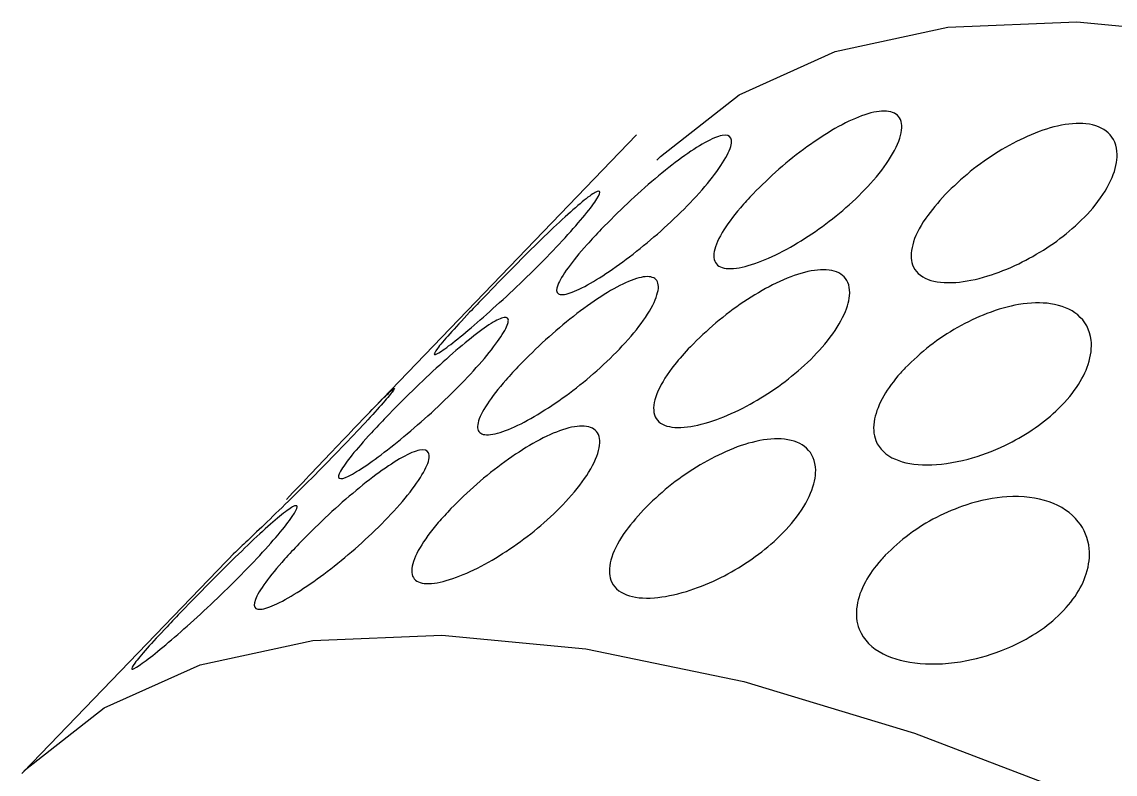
# Model space of a CAD drawing. Extents: x 1076 to 1148, y 508 to 635.
# Drawn here: x 1112.711 to 1113.301, y 556.56 to 556.966 of the extents above; entities that cross this region are included whole.
import ezdxf

# ---------------------------------------------------------------- set-up
doc = ezdxf.new("R2010")
doc.units = 0
doc.header["$MEASUREMENT"] = 0
doc.layers.add('1', color=4, linetype='Continuous')
doc.layers.add('GEOMETRY', color=4, linetype='Continuous', lineweight=25)

# ---------------------------------------------------------------- blocks, each defined once
blk = doc.blocks.new('SUCTION 1235301')
at = {"layer": 'GEOMETRY'}
for p, q in [((-1.74211, 0.85637), (-1.88832, 0.70444)), ((-1.9588, 0.6312), (-2.07315, 0.51238))]:
    blk.add_line(p, q, dxfattribs=at)
at = {"layer": 'GEOMETRY', "flags": 128}
for points in [[(-1.73117, 0.84267), (-1.72914, 0.84477), (-1.6868, 0.87807), (-1.63499, 0.90137), (-1.57409, 0.91451), (-1.50455, 0.91737), (-1.42688, 0.90995)], [(-2.07381, 0.51169), (-2.07178, 0.51379), (-2.02945, 0.54709), (-1.97764, 0.57039), (-1.91674, 0.58352), (-1.8472, 0.58639), (-1.76953, 0.57896), (-1.68431, 0.5613), (-1.59217, 0.53354), (-1.49379, 0.49589), (-1.3899, 0.44861)]]:
    blk.add_lwpolyline(points, dxfattribs=at)
at = {"layer": 'GEOMETRY'}
for points, knots in [([(-1.67922, 0.8246), (-1.67468, 0.82908), (-1.66561, 0.83803), (-1.64994, 0.85041), (-1.6344, 0.86055), (-1.61976, 0.86754), (-1.60751, 0.87014), (-1.59963, 0.86722), (-1.59809, 0.85847), (-1.60361, 0.84535), (-1.61469, 0.83074), (-1.62867, 0.81704), (-1.64392, 0.80507), (-1.65981, 0.795), (-1.67553, 0.78743), (-1.68936, 0.78354), (-1.69881, 0.78462), (-1.70163, 0.79127), (-1.69718, 0.80258), (-1.68854, 0.81455), (-1.68159, 0.82205), (-1.67922, 0.8246)], [0, 0, 0, 0, 0.047268, 0.094487, 0.143066, 0.195457, 0.252657, 0.314127, 0.376924, 0.436189, 0.488532, 0.535149, 0.580089, 0.627198, 0.679092, 0.73673, 0.79866, 0.861028, 0.919632, 0.972652, 1, 1, 1, 1]), ([(-1.57557, 0.82419), (-1.57119, 0.82841), (-1.56244, 0.83684), (-1.54669, 0.84781), (-1.53037, 0.85647), (-1.51375, 0.86206), (-1.4982, 0.86323), (-1.48627, 0.85842), (-1.4816, 0.84778), (-1.48449, 0.83368), (-1.49316, 0.8193), (-1.50621, 0.80585), (-1.52087, 0.79487), (-1.53679, 0.78597), (-1.554, 0.77927), (-1.57141, 0.77587), (-1.58625, 0.7774), (-1.59425, 0.78468), (-1.59424, 0.79648), (-1.58792, 0.81008), (-1.57937, 0.81985), (-1.57557, 0.82419)], [0, 0, 0, 0, 0.043326, 0.086575, 0.131815, 0.18296, 0.241858, 0.308326, 0.377963, 0.42895, 0.480258, 0.523891, 0.56382, 0.605859, 0.65407, 0.711046, 0.776681, 0.846192, 0.900922, 0.955943, 1, 1, 1, 1]), ([(-1.76114, 0.80544), (-1.7565, 0.81013), (-1.74721, 0.81949), (-1.73186, 0.83314), (-1.7173, 0.84468), (-1.70458, 0.85299), (-1.69509, 0.85692), (-1.69022, 0.85555), (-1.69108, 0.84872), (-1.69778, 0.83741), (-1.70913, 0.82364), (-1.72323, 0.80945), (-1.73849, 0.79616), (-1.75376, 0.78456), (-1.7678, 0.77553), (-1.77894, 0.77021), (-1.78533, 0.76968), (-1.7857, 0.77443), (-1.78003, 0.78389), (-1.77097, 0.795), (-1.76379, 0.80262), (-1.76114, 0.80544)], [0, 0, 0, 0, 0.050184, 0.100343, 0.151237, 0.204202, 0.259783, 0.317613, 0.376086, 0.432743, 0.485803, 0.535623, 0.584304, 0.634229, 0.687031, 0.743064, 0.801197, 0.859289, 0.915392, 0.968739, 1, 1, 1, 1]), ([(-1.82404, 0.76916), (-1.81934, 0.774), (-1.80995, 0.78369), (-1.79512, 0.79846), (-1.78167, 0.81132), (-1.77077, 0.82097), (-1.7636, 0.8262), (-1.76111, 0.82623), (-1.76382, 0.82092), (-1.77154, 0.81096), (-1.78328, 0.79784), (-1.79747, 0.7833), (-1.81252, 0.76891), (-1.82698, 0.75592), (-1.83937, 0.74552), (-1.84817, 0.73887), (-1.85208, 0.73695), (-1.8505, 0.74019), (-1.84368, 0.74826), (-1.83411, 0.75864), (-1.82682, 0.76625), (-1.82404, 0.76916)], [0, 0, 0, 0, 0.05219, 0.104373, 0.156808, 0.210056, 0.264423, 0.319826, 0.37562, 0.43073, 0.484277, 0.536259, 0.587598, 0.639511, 0.69283, 0.747628, 0.803248, 0.858731, 0.913358, 0.966903, 1, 1, 1, 1]), ([(-1.80526, 0.73211), (-1.80066, 0.7367), (-1.79147, 0.74588), (-1.77593, 0.75892), (-1.76087, 0.76978), (-1.74721, 0.77745), (-1.73643, 0.78073), (-1.73018, 0.77863), (-1.72995, 0.77092), (-1.7361, 0.75879), (-1.7473, 0.74464), (-1.76133, 0.73067), (-1.77662, 0.718), (-1.79222, 0.70713), (-1.80708, 0.69881), (-1.8195, 0.69416), (-1.8273, 0.69439), (-1.8288, 0.7), (-1.82372, 0.71029), (-1.81488, 0.72181), (-1.8078, 0.7294), (-1.80526, 0.73211)], [0, 0, 0, 0, 0.048869, 0.097702, 0.147567, 0.200304, 0.256644, 0.316101, 0.376452, 0.434219, 0.486955, 0.535342, 0.582324, 0.630969, 0.683381, 0.740161, 0.799981, 0.859929, 0.917108, 0.970319, 1, 1, 1, 1]), ([(-1.71308, 0.74204), (-1.70862, 0.7464), (-1.69969, 0.75511), (-1.68394, 0.76681), (-1.66798, 0.77624), (-1.65237, 0.78254), (-1.63858, 0.78446), (-1.62886, 0.78066), (-1.62596, 0.77123), (-1.62994, 0.75813), (-1.63928, 0.74409), (-1.65263, 0.73047), (-1.66756, 0.71884), (-1.6835, 0.70918), (-1.70007, 0.70182), (-1.71585, 0.69784), (-1.72821, 0.69873), (-1.73409, 0.70541), (-1.73183, 0.71715), (-1.72374, 0.73029), (-1.71606, 0.73875), (-1.71308, 0.74204)], [0, 0, 0, 0, 0.045461, 0.090859, 0.137938, 0.189828, 0.247883, 0.311638, 0.377414, 0.429021, 0.480878, 0.526388, 0.569008, 0.613549, 0.663434, 0.720503, 0.783995, 0.849632, 0.911354, 0.965612, 1, 1, 1, 1]), ([(-1.59715, 0.73057), (-1.59287, 0.73464), (-1.58433, 0.74278), (-1.56865, 0.75298), (-1.55204, 0.76087), (-1.53444, 0.76574), (-1.51702, 0.76612), (-1.50253, 0.76015), (-1.49573, 0.74815), (-1.49724, 0.73363), (-1.50395, 0.72008), (-1.51482, 0.70749), (-1.52857, 0.69671), (-1.54511, 0.68738), (-1.56531, 0.68006), (-1.58633, 0.67724), (-1.60414, 0.68037), (-1.61388, 0.68927), (-1.61486, 0.70195), (-1.60975, 0.71487), (-1.60268, 0.72464), (-1.59802, 0.72964), (-1.59715, 0.73057)], [0, 0, 0, 0, 0.040948, 0.081804, 0.124909, 0.175014, 0.234587, 0.304027, 0.378408, 0.42868, 0.470152, 0.511817, 0.549103, 0.587222, 0.641021, 0.708266, 0.776245, 0.850462, 0.904744, 0.950289, 0.99072, 1, 1, 1, 1]), ([(-1.87724, 0.70401), (-1.87256, 0.70878), (-1.86321, 0.71832), (-1.8481, 0.73256), (-1.8341, 0.74478), (-1.82232, 0.75377), (-1.81405, 0.75836), (-1.81046, 0.75772), (-1.81231, 0.75169), (-1.81955, 0.74111), (-1.83108, 0.72769), (-1.84523, 0.71331), (-1.86041, 0.69944), (-1.87529, 0.68711), (-1.88849, 0.67738), (-1.8984, 0.67137), (-1.90346, 0.67013), (-1.9028, 0.67407), (-1.89653, 0.68278), (-1.88721, 0.69351), (-1.87997, 0.70113), (-1.87724, 0.70401)], [0, 0, 0, 0, 0.051315, 0.102615, 0.15438, 0.207508, 0.262408, 0.318861, 0.375803, 0.431574, 0.484913, 0.535952, 0.586116, 0.637153, 0.690259, 0.745614, 0.802323, 0.858912, 0.914157, 0.967615, 1, 1, 1, 1]), ([(-1.93109, 0.65959), (-1.92639, 0.66449), (-1.91698, 0.6743), (-1.90248, 0.6896), (-1.88963, 0.70311), (-1.87962, 0.71345), (-1.87351, 0.71936), (-1.87206, 0.72008), (-1.87559, 0.71546), (-1.88381, 0.70608), (-1.89576, 0.69324), (-1.90997, 0.67857), (-1.92485, 0.66369), (-1.93881, 0.65006), (-1.95042, 0.6389), (-1.95794, 0.63178), (-1.96096, 0.62896), (-1.95934, 0.63062), (-1.95878, 0.63119)], [0, 0, 0, 0, 0.063538, 0.127072, 0.190717, 0.254817, 0.319637, 0.385208, 0.451154, 0.516729, 0.581242, 0.644601, 0.707437, 0.770666, 0.834913, 0.900187, 0.965972, 1, 1, 1, 1]), ([(-1.84228, 0.65466), (-1.83774, 0.65914), (-1.82867, 0.66808), (-1.81299, 0.68045), (-1.79744, 0.69058), (-1.78279, 0.69755), (-1.77052, 0.70015), (-1.7626, 0.6972), (-1.76103, 0.68844), (-1.76654, 0.6753), (-1.77762, 0.66067), (-1.7916, 0.64698), (-1.80684, 0.63502), (-1.82274, 0.62497), (-1.83848, 0.61742), (-1.85234, 0.61354), (-1.86182, 0.61464), (-1.86466, 0.62131), (-1.86022, 0.63264), (-1.85159, 0.64462), (-1.84464, 0.65211), (-1.84228, 0.65466)], [0, 0, 0, 0, 0.0472373, 0.0944262, 0.1429797, 0.1953621, 0.2525767, 0.3140847, 0.3769324, 0.4362318, 0.4885681, 0.5351478, 0.5800459, 0.6271242, 0.6790092, 0.7366657, 0.798639, 0.8610562, 0.9196867, 0.9727009, 1, 1, 1, 1]), ([(-1.73839, 0.65404), (-1.73401, 0.65826), (-1.72527, 0.66669), (-1.70952, 0.67763), (-1.69319, 0.68628), (-1.67655, 0.69186), (-1.66096, 0.69301), (-1.64898, 0.68817), (-1.64426, 0.6775), (-1.64712, 0.66337), (-1.65577, 0.64898), (-1.66882, 0.63554), (-1.68347, 0.62458), (-1.69939, 0.61569), (-1.71662, 0.60901), (-1.73406, 0.60562), (-1.74896, 0.60717), (-1.75702, 0.61447), (-1.75705, 0.62629), (-1.75075, 0.63991), (-1.7422, 0.64969), (-1.73839, 0.65404)], [0, 0, 0, 0, 0.043275, 0.086474, 0.131669, 0.182792, 0.241705, 0.308238, 0.377974, 0.428947, 0.480244, 0.523831, 0.563692, 0.605668, 0.653834, 0.710805, 0.776491, 0.8461, 0.90085, 0.955893, 1, 1, 1, 1]), ([(-1.92434, 0.63563), (-1.9197, 0.64032), (-1.91042, 0.64968), (-1.89506, 0.66332), (-1.8805, 0.67485), (-1.86776, 0.68316), (-1.85825, 0.68708), (-1.85337, 0.6857), (-1.85421, 0.67885), (-1.86091, 0.66753), (-1.87225, 0.65375), (-1.88635, 0.63957), (-1.90161, 0.62629), (-1.91689, 0.6147), (-1.93094, 0.60568), (-1.9421, 0.60036), (-1.9485, 0.59985), (-1.94889, 0.60461), (-1.94323, 0.61408), (-1.93417, 0.6252), (-1.92699, 0.63282), (-1.92434, 0.63563)], [0, 0, 0, 0, 0.050168, 0.10031, 0.151192, 0.204153, 0.259743, 0.317593, 0.376091, 0.432763, 0.485819, 0.53562, 0.584277, 0.634185, 0.686983, 0.743027, 0.801182, 0.859297, 0.915412, 0.968756, 1, 1, 1, 1]), ([(-1.60791, 0.62949), (-1.60376, 0.63338), (-1.59548, 0.64117), (-1.57997, 0.65053), (-1.5616, 0.65822), (-1.53978, 0.66236), (-1.5183, 0.65959), (-1.50308, 0.6494), (-1.49686, 0.63512), (-1.49826, 0.62061), (-1.50474, 0.60726), (-1.5152, 0.59547), (-1.52847, 0.58577), (-1.54507, 0.57745), (-1.56664, 0.5712), (-1.59016, 0.56999), (-1.61102, 0.57538), (-1.62268, 0.58664), (-1.62435, 0.60112), (-1.61974, 0.61439), (-1.61307, 0.62393), (-1.60868, 0.62865), (-1.60791, 0.62949)], [0, 0, 0, 0, 0.038107, 0.076107, 0.116547, 0.176825, 0.252214, 0.328348, 0.392011, 0.438759, 0.476224, 0.51388, 0.547431, 0.582435, 0.635791, 0.706678, 0.778862, 0.859509, 0.911979, 0.954806, 0.992045, 1, 1, 1, 1]), ([(-1.98733, 0.59944), (-1.98264, 0.60428), (-1.97325, 0.61396), (-1.95841, 0.62873), (-1.94496, 0.64159), (-1.93405, 0.65123), (-1.92687, 0.65645), (-1.92437, 0.65648), (-1.92707, 0.65116), (-1.93479, 0.6412), (-1.94652, 0.62807), (-1.96071, 0.61353), (-1.97577, 0.59915), (-1.99023, 0.58617), (-2.00262, 0.57577), (-2.01143, 0.56912), (-2.01536, 0.56721), (-2.01378, 0.57046), (-2.00697, 0.57853), (-1.9974, 0.58892), (-1.99012, 0.59653), (-1.98733, 0.59944)], [0, 0, 0, 0, 0.052184, 0.104359, 0.15679, 0.210035, 0.264406, 0.319817, 0.375621, 0.430738, 0.484283, 0.536257, 0.587585, 0.63949, 0.692808, 0.747612, 0.803241, 0.858732, 0.913363, 0.966907, 1, 1, 1, 1])]:
    blk.add_open_spline(points, degree=3, knots=knots, dxfattribs=at)
blk = doc.blocks.new('2026 TX')
at = {"layer": '1', "color": 3}
blk.add_blockref('SUCTION 1235301', (39.02225, 36.25517), dxfattribs=at)

msp = doc.modelspace()

# ---------------------------------------------------------------- block references
at = {"layer": '1'}
msp.add_blockref('2026 TX', (1075.76246, 519.79368), dxfattribs=at)

doc.saveas('drawing.dxf')
